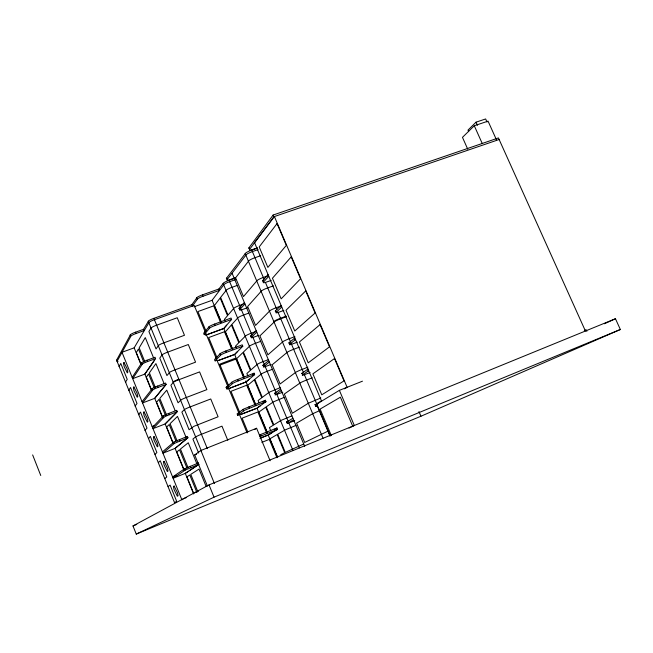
<?xml version="1.0" encoding="UTF-8"?>
<svg xmlns="http://www.w3.org/2000/svg" width="653" height="653" viewBox="0 0 653 653"><rect width="100%" height="100%" fill="white"/><g stroke="black" fill="none" stroke-linecap="round" stroke-linejoin="round"><path stroke-width="0.98" d="M174.547 502.622L116.593 360.138L130.527 334.565A4.832 0.824 -21.9 0 1 135.555 332.181L143.595 329.283L148.664 320.827A4.971 0.873 -22.1 0 1 153.863 318.354L191.868 304.714L197.092 297.417A5.036 0.898 -22.5 0 1 202.438 294.87L218.91 288.985L223.604 282.904A5.118 0.931 -22.8 0 1 229.072 280.3L235.186 278.121M143.595 329.283L144.133 330.606L136.093 333.512A4.832 0.816 -21.9 0 0 131.065 335.895L117.083 361.338A4.979 0.759 -21.8 0 0 118.038 361.574M181.909 499.88L121.989 352.277L134.159 347.837L149.219 322.19A4.971 0.865 -22.1 0 1 154.426 319.717L194.235 305.416L205.099 331.626M132.184 377.393L141.938 362.578A4.849 0.694 -22 0 1 146.998 360.227L155.039 357.264L155.577 358.595L144.86 374.112L132.698 378.642L142.485 363.917A4.849 0.694 -22 0 1 147.537 361.566L155.577 358.595M218.91 288.985L219.481 290.365L203.018 296.25A5.036 0.898 -22.5 0 0 197.663 298.796L192.423 306.061L191.868 304.714M249.217 248.564A5.689 1.143 -23.3 0 1 249.046 247.683L273.142 215.033L498.419 137.93L585.423 331.014M257.445 248.083L251.756 250.075A5.591 1.11 -23.2 0 0 245.74 252.972L226.624 278.08A5.2 0.963 -22.9 0 0 226.852 278.774M257.388 247.936L251.601 249.887A5.689 1.135 -23.3 0 1 249.699 249.234L273.86 216.723L499.129 139.497M193.965 306.82L212.086 300.307L224.183 284.308A5.118 0.922 -22.8 0 1 229.66 281.696L235.774 279.517M234.843 277.941L229.072 279.933A5.2 0.955 -22.9 0 1 227.22 279.5L246.377 254.499A5.591 1.102 -23.2 0 1 252.401 251.601L258.09 249.609M254.188 243.194L274.407 216.535L347.11 387.278L344.523 388.845M142.052 401.685L152.459 388.404A4.857 0.58 -22.1 0 1 157.544 386.086L165.584 383.058L166.131 384.397L154.72 398.33L142.558 402.95L153.006 389.751A4.857 0.571 -22.1 0 1 158.091 387.425L166.131 384.397M205.646 335.177L223.816 328.483L231.619 319.431L231.04 318.044L214.584 324.076A5.044 0.759 -22.6 0 0 209.197 326.582L203.679 333.226L204.242 334.581L206.046 333.92M204.242 334.581L209.776 327.969A5.053 0.759 -22.6 0 1 215.164 325.463L231.619 319.431M205.148 334.883L206.013 333.822L216.38 358.832M157.267 395.212L154.867 398.142M271.134 280.439L265.355 282.455A5.706 0.963 -23.1 0 1 263.526 281.998L262.873 280.431L268.114 274.725M263.526 281.998L268.783 276.309M239.398 308.722A5.216 0.816 -22.8 0 1 239.202 308.126L244.353 302.486M239.202 308.126L239.806 309.555L244.965 303.939M234.019 354.693L218.216 360.538L234.639 354.457L242.81 346.237L242.23 344.841L225.783 351.004A5.061 0.637 -22.6 0 0 220.371 353.485L214.576 359.509L215.139 360.872L216.943 360.195M152.476 427.38L163.593 415.724A4.865 0.457 -22.2 0 1 168.703 413.439L176.743 410.345L177.29 411.684L165.152 423.936L152.99 428.646L164.14 417.071A4.873 0.449 -22.2 0 1 169.258 414.786L177.29 411.684M215.139 360.872L220.951 354.881A5.061 0.629 -22.6 0 1 226.362 352.4L242.81 346.237M275.697 311.301A5.722 0.808 -23.1 0 1 275.631 310.657L281.1 305.433M165.307 423.773L167.862 421.201M275.631 310.657L276.292 312.224L281.769 307.032M487.024 122.046L485.636 118.96L476.045 122.176L467.989 130.102L468.674 131.628M496.427 139.742L488.052 121.132L474.282 125.76L462.463 137.35L467.768 149.227M250.956 336.344A5.232 0.677 -22.8 0 1 250.809 335.846L256.188 330.696M250.809 335.846L251.413 337.283L256.8 332.157M228.468 387.996L226.664 388.69L226.101 387.319L232.182 381.94A5.077 0.498 -22.6 0 1 237.627 379.499L254.074 373.198L254.654 374.593L246.083 381.94L227.93 388.927M226.664 388.69L232.77 383.344A5.077 0.49 -22.6 0 1 238.214 380.903L254.654 374.593M226.999 389.18L228.428 387.898L238.908 413.169M162.434 451.909L174.22 441.812L187.395 436.392L187.942 437.747L175.102 448.374L162.956 453.182L174.327 443.428L187.942 437.747M297.246 342.18L291.475 344.327A5.746 0.629 -22.9 0 1 289.801 344.229L289.132 342.654L294.854 337.96M252.531 374.528L254.074 373.198M289.801 344.229L295.531 339.56M263.2 365.574A5.248 0.531 -22.8 0 1 263.094 365.174L268.709 360.546M263.094 365.174L263.698 366.619L269.33 362.015M280.676 389.066L274.521 393.424L275.542 393.31M256.392 408.427L240.606 414.524L257.013 408.182L265.967 401.677L265.379 400.273L243.471 409.129L237.104 413.871L237.676 415.251L239.48 414.541M281.296 390.543L275.15 394.975L282.798 392.233M237.676 415.251L244.883 410.117L265.967 401.677M310.077 372.52L304.314 374.732A5.763 0.457 -22.9 0 1 302.714 374.814L302.045 373.23L307.996 369.043M262.963 402.044L265.379 400.273M257.168 408.068L260.318 405.782M302.714 374.814L308.673 370.651M173.11 381.94L173.567 381.613A4.995 0.588 -22.2 0 1 178.832 379.213M207.425 486.093L194.692 454.937L200.895 450.48L256.605 428.27L270.113 460.765M273.819 321.496L274.44 321.056A5.632 0.751 -23 0 1 280.545 318.256L286.226 316.142M198.847 464.405L185.191 470.095L173.135 478.265L185.281 473.368L198.847 464.405L198.292 463.042L184.636 468.74L172.621 476.992L176.359 475.482M198.292 463.042L196.928 463.957L188.268 442.767L180.448 449.035L188.007 467.572M254.899 429.38L256.605 428.27M292.919 418.246L286.52 422.132L287.491 421.854M254.703 243.014L321.456 400.869L314.836 404.876L316.795 404.272M293.54 419.74L287.132 423.585L294.74 420.695M317.554 405.154L315.513 406.468L317.464 405.864M274.431 429.511L276.945 427.976L277.541 429.388L268.195 435.029L260.172 438.253M330.059 436.245L316.542 404.24L339.389 390.347L362.464 381.181M174.335 502.655L176.694 501.373L170.107 485.114L168.058 486.599M132.992 525.943L209.017 484.901L615.461 318.737L620.35 329.496L420.965 416.23L136.257 534.081L132.992 525.943L136.763 524.392M280.717 454.708L284.716 452.668L277.158 434.547L269.95 438.775L277.696 457.378M349.02 428.082L354.326 425.495L339.389 390.347M136.257 534.081L214.037 497.17L620.35 329.496M604.433 323.766L615.461 318.737M584.313 330.516L586.157 329.765L586.867 331.34M193.974 493.023L198.504 491.162M182.848 499.023L186.578 497.496M328.173 431.029L304.682 442.465L296.576 423.16L312.689 413.716L319.586 410.696M303.767 443.991L285.279 452.382L277.705 434.229L285.1 429.935L295.972 425.413M259.91 436.465L277.541 429.388M261.877 442.367L269.289 439.379L276.937 457.753M259.323 435.045L276.945 427.976M260.131 438.155L267.575 435.273M291.956 415.847L281.1 420.369L273.803 424.874L266.269 406.819L273.362 401.881L284.202 397.367M194.692 454.937L196.561 454.194M320.835 397.971L308.289 403.276L292.405 413.227L284.349 394.028L300.445 382.731A5.665 0.424 -22.8 0 1 306.624 380.013L312.305 377.793M316.542 404.24L318.362 403.513M280.137 387.662L269.305 392.175L262.31 397.334L254.809 379.369L261.616 373.785A5.159 0.49 -22.7 0 1 267.191 371.288L272.423 369.28M152.133 426.531L154.002 425.805M307.824 367.198L302.143 369.402A5.657 0.482 -22.8 0 0 295.98 372.137L280.121 383.948L272.113 364.856L287.516 352.065A5.648 0.588 -22.9 0 1 293.654 349.298L299.335 347.135M226.101 387.319L227.905 386.625L216.902 360.097M271.126 364.423L265.379 366.586A5.248 0.522 -22.8 0 1 263.698 366.619M268.375 359.623L263.143 361.623A5.151 0.539 -22.7 0 0 257.576 364.129L250.874 369.941L243.414 352.065L249.919 345.837A5.142 0.629 -22.7 0 1 255.47 343.307L260.702 341.339M294.887 336.605L289.206 338.752A5.64 0.645 -22.9 0 0 283.076 341.527L267.91 354.832L259.935 335.846L274.66 321.578A5.632 0.743 -23 0 1 280.766 318.77L286.447 316.656M220.094 365.06L235.855 359.109M255.609 331.593L251.242 333.218A5.142 0.677 -22.8 0 0 245.708 335.764L239.3 342.221L231.88 324.443L238.1 317.562A5.134 0.759 -22.8 0 1 243.61 314.999L248.85 313.081M258.906 335.299L253.152 337.405A5.232 0.669 -22.8 0 1 251.413 337.283M283.818 310.428L278.039 312.509A5.722 0.8 -23 0 1 276.292 312.224M280.855 306.02L276.121 307.767A5.624 0.808 -23 0 0 270.024 310.583L255.552 325.39L247.626 306.502L261.665 290.748A5.616 0.906 -23.1 0 1 267.73 287.9L273.419 285.843M247.365 307.783L241.602 309.832A5.216 0.808 -22.8 0 1 239.806 309.555M243.096 304.167L239.602 305.433A5.126 0.808 -22.8 0 0 234.101 308.012L227.979 315.105L220.6 297.417L226.534 289.908A5.118 0.898 -22.8 0 1 232.011 287.312L237.251 285.434M267.118 276.113L263.322 277.468A5.608 0.963 -23.1 0 0 257.274 280.333L243.471 296.593L235.586 277.811L248.956 260.604A5.599 1.069 -23.2 0 1 254.98 257.715L260.678 255.715M164.801 478.559L166.801 476.959L160.238 460.773L158.336 462.61M155.03 454.447L156.883 452.496L150.353 436.384L148.598 438.571M476.045 122.176L477.433 125.27M474.282 125.76L482.273 143.562M418.957 411.578L420.965 416.23M273.142 215.033L273.86 216.723M352.742 426.27L340.384 397.187L320.125 409.08L331.332 435.616M267.591 274.905L268.261 276.497M280.578 305.628L281.255 307.22M294.332 338.156L295.009 339.756M307.481 369.239L308.159 370.855M251.756 250.075L264.057 279.206M265.526 282.684L276.856 309.514M277.966 312.134L290.691 342.27M291.426 344.025L303.637 372.936M304.388 374.708L316.64 403.717M317.374 405.464L329.969 435.29M249.046 247.683L249.699 249.234M315.26 404.534L315.93 406.133M245.153 253.47L323.039 438.253M232.133 273.354L304.706 446.358M229.072 280.3L240.696 308.045M241.422 309.783L252.009 335.054M252.776 336.891L276.015 392.355M276.758 394.118L288.193 421.414M288.92 423.16L299.286 447.909M226.624 278.08L227.22 279.5M274.823 393.188L275.435 394.641M286.83 421.862L287.442 423.324M223.081 283.337L293.026 450.578M225.056 321.194L224.338 319.464L227.53 315.652L220.159 297.988L214.429 305.482L221.44 322.313M226.697 325.137L223.946 328.328M236.117 347.739L235.472 346.188L238.827 342.711L231.415 324.965L225.399 331.814L232.68 349.29M237.659 351.42L234.778 354.318M247.952 376.112L246.858 373.5L250.368 370.382L242.924 352.538L236.615 358.734L244.157 376.838M249.25 379.23L246.23 381.817M259.094 402.836L258.115 400.493L261.788 397.726L254.303 379.793L247.699 385.335L255.821 404.852M270.742 430.768L269.428 427.617L273.256 425.217L265.738 407.194L258.833 412.076L267.395 432.629M271.648 432.947L268.35 434.931M212.086 300.307L221.334 322.517M223.816 328.483L232.558 349.461M234.639 354.457L243.977 376.879M245.708 381.034L255.682 404.974M257.013 408.182L267.248 432.751M268.195 435.029L277.533 457.443M220.698 322.696L213.686 305.865L197.908 311.571L206.087 331.291M223.204 328.712L207.425 334.524M231.505 348.645L224.461 331.74L208.691 337.56L216.943 357.46M243.773 378.103L235.48 358.203L219.718 364.154L228.77 385.972M245.463 382.176L229.709 388.249M255.07 405.244L246.736 385.237L230.982 391.318L239.7 412.337M266.628 432.988L257.87 411.97L242.124 418.181L247.838 431.96M202.438 294.87L203.018 296.25M214.584 324.076L215.164 325.463M225.783 351.004L226.362 352.4M237.627 379.499L238.214 380.903M248.948 406.713L249.536 408.125M260.523 434.563L261.11 435.984M196.602 297.825L197.182 299.205M208.707 326.965L209.278 328.353M219.857 353.844L220.436 355.24M231.66 382.274L232.248 383.678M242.94 409.431L243.52 410.843M239.439 414.451L247.112 432.955M204.862 331.757L205.426 333.12M215.816 358.179L216.388 359.55M227.407 386.135L227.979 387.515M238.476 412.827L239.047 414.214M227.791 440.285L221.971 426.156L199.01 435.241L195.614 436.873L192.913 439.045L198.643 453.043M153.863 318.354L207.336 448.668M148.231 321.211L201.499 451.247M200.895 450.48L214.445 483.563M209.017 484.901L214.037 497.17M153.586 357.901L145.284 337.609L139.171 347.82L144.852 361.754M154.5 360.154L148.027 369.525M164.066 383.556L155.912 363.59L149.374 372.839L155.332 387.449M164.98 385.792L158.091 394.208M175.143 410.647L166.76 390.151L159.797 398.403L166.678 415.275M176.073 412.916L168.735 420.32M186.105 437.469L177.485 416.394L170.098 423.658L177.241 441.175M186.652 438.816L178.898 445.24M197.484 465.303L189.288 470.723M206.152 486.526L199.034 469.091L190.774 474.364L197.532 490.942M135.555 332.181L136.093 333.512M146.998 360.227L147.537 361.566M157.544 386.086L158.091 387.425M168.703 413.439L169.258 414.786M179.363 439.559L179.918 440.914M190.26 466.275L190.815 467.63M143.717 361.982L138.444 349.037L136.314 352.596L141.146 364.447M147.252 370.643L144.999 373.908M154.524 388.486L148.598 373.94L146.321 377.165L151.676 390.314M165.438 415.251L158.965 399.391L156.54 402.256L162.915 417.912M175.951 441.044L169.217 424.523L166.646 427.054L173.282 443.346M177.967 446.007L175.273 448.236M187.036 468.234L179.51 449.786L176.792 451.966L184.203 470.16M188.309 471.368L185.46 473.254M196.888 492.411L189.786 475L186.921 476.829L193.459 492.893M130.118 334.932L130.665 336.254M141.521 362.913L142.068 364.252M152.035 388.723L152.582 390.061M163.16 416.018L163.707 417.365M173.771 442.081L174.327 443.428M184.636 468.74L185.191 470.095M134.159 347.837L140.95 364.521M144.86 374.112L151.218 389.727M154.72 398.33L162.377 417.128M165.152 423.936L173.078 443.403M175.102 448.374L184.024 470.274M185.281 473.368L193.672 493.97M32.65 454.921L40.755 475.498M145.301 430.441A5.012 0.441 -22.1 0 1 145.023 430.311L147.007 428.139L140.509 412.108L138.607 414.467A5.004 0.514 -22.1 0 0 138.901 414.639M138.73 414.231A5.004 0.514 -22 0 1 138.444 414.059M302.682 373.467A5.755 0.473 -22.9 0 1 302.045 373.23M289.842 343.037A5.738 0.637 -23 0 1 289.132 342.654M116.936 360.423A4.979 0.767 -21.8 0 1 116.593 360.138M119.148 366.619A4.979 0.735 -21.8 0 1 119.14 366.415L120.789 363.468L127.229 379.36L125.498 382.111A4.987 0.661 -21.9 0 0 125.817 382.356M129.082 390.404A4.995 0.629 -21.9 0 1 128.772 390.184L130.543 387.523L137.016 403.489L135.155 405.954A5.004 0.555 -22 0 0 135.457 406.142M263.706 281.133A5.706 0.971 -23.1 0 1 262.873 280.431M124.005 362.505L123.482 363.419L124.233 366.725L127.327 372.896L127.866 372.014L127.115 368.692L124.005 362.505M151.023 328.026L148.917 331.544L156.034 348.931L158.679 345.266A4.979 0.759 -22.1 0 1 163.903 342.817L184.481 335.283L177.249 317.75L156.671 325.178A4.971 0.841 -22.1 0 0 151.455 327.643L151.023 328.026M133.922 386.935L133.359 387.76L134.085 391.025L137.22 397.277L137.799 396.493L137.073 393.22L133.922 386.935M162.042 354.914L159.789 358.105L166.939 375.573L169.739 372.267A4.995 0.637 -22.2 0 1 174.996 369.859L195.565 362.154L188.293 344.531L167.723 352.13A4.979 0.718 -22.2 0 0 162.483 354.563L162.042 354.914M277.052 223.587L259.2 246.932L267.869 267.42L286.324 245.365L277.052 223.587M144.044 411.896L143.448 412.631L144.158 415.847L147.325 422.197L147.945 421.503L147.235 418.279L144.044 411.896M173.298 382.397L170.898 385.246L178.081 402.811L181.052 399.873A5.004 0.506 -22.3 0 1 186.334 397.489L206.895 389.621L199.589 371.908L179.028 379.671A4.995 0.588 -22.2 0 0 173.755 382.07L173.298 382.397M291.214 256.858L272.448 278.235L281.165 298.854L300.551 278.774L291.214 256.858M154.051 436.563L153.414 437.2L154.1 440.367L157.316 446.807L157.969 446.203L157.283 443.028L154.051 436.563M184.432 409.57L181.877 412.076L189.101 429.723L193.99 426.295L218.094 416.769L210.748 398.967L190.194 406.901A5.012 0.457 -22.3 0 0 184.897 409.268L184.432 409.57M305.718 290.92L285.998 310.265L294.772 331.006L315.105 312.975L305.718 290.92M320.068 324.623L299.409 341.96L308.232 362.823L329.52 346.825L320.068 324.623M164.107 461.336L163.43 461.883L164.099 465.001L167.348 471.539L168.041 471.025L167.38 467.899L164.107 461.336M334.507 358.546L312.893 373.834L321.774 394.828L344.025 380.887L334.507 358.546M174.139 486.061L173.42 486.518L174.065 489.587L177.355 496.215L178.089 495.798L177.453 492.721L174.139 486.061"/></g></svg>
